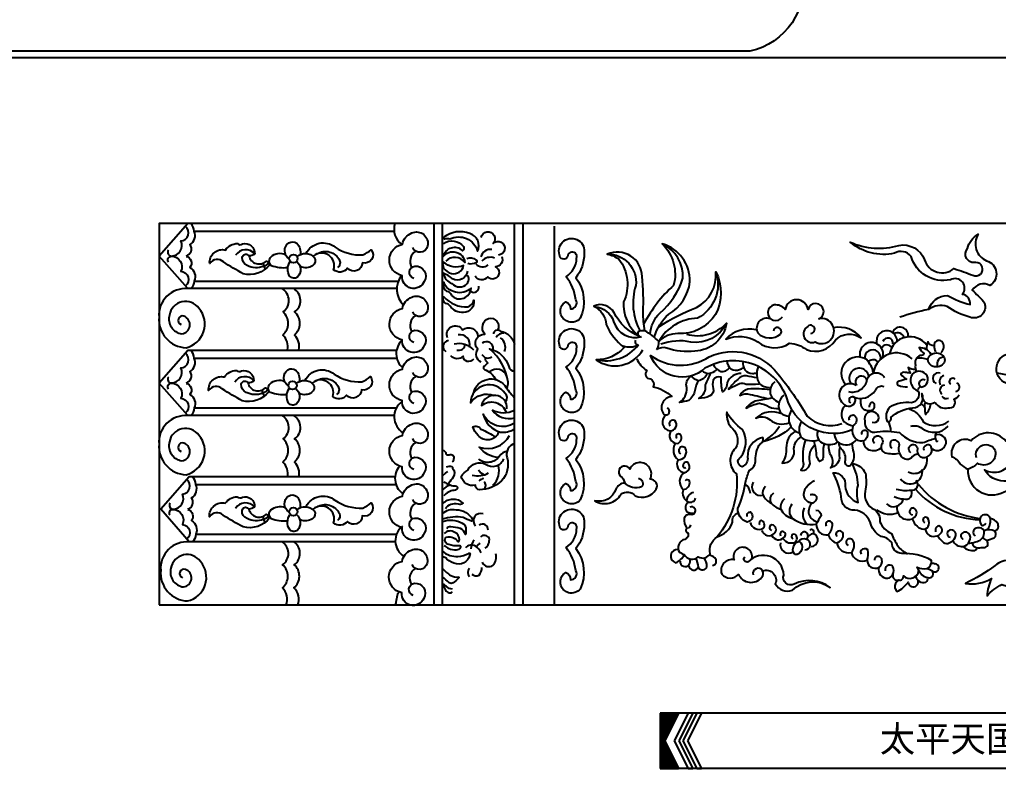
# Model space of a CAD drawing. Extents: x -66030 to 95157, y -13132 to 45879.
# Drawn here: x -45264 to -44110, y 5096 to 5979 of the extents above; entities that cross this region are included whole.
import ezdxf

# ---------------------------------------------------------------- set-up
doc = ezdxf.new("R2010")
doc.units = 0
doc.header["$LTSCALE"] = 100
doc.header["$MEASUREMENT"] = 0
for name, color, linetype in [('3', 11, 'CONTINUOUS'), ('4', 121, 'CONTINUOUS'), ('BH', 21, 'CONTINUOUS'), ('TEXT', 105, 'CONTINUOUS')]:
    doc.layers.add(name, color=color, linetype=linetype)
doc.styles.add('HZ', font='simhei.ttf')

# ---------------------------------------------------------------- blocks, each defined once
blk = doc.blocks.new('A$C10B656CB')
at = {"layer": '3'}
for p, q in [((324.3, 0.2), (324.3, 450.2)), ((334.3, 0.2), (334.3, 450.2)), ((419.3, 0.2), (419.3, 450.2)), ((429.3, 0.2), (429.3, 450.2)), ((33.8, 450.1), (0.3, 411.7)), ((41.3, 441), (277.1, 441)), ((466.4, 0.2), (466.4, 446.9)), ((41.3, 382.3), (282.2, 382.3)), ((41.3, 291.3), (280.3, 291.3)), ((41.3, 232.6), (279.9, 232.6)), ((43.2, 142.4), (279.4, 142.4)), ((43.2, 83.7), (280, 83.7))]:
    blk.add_line(p, q, dxfattribs=at)
for points in [[(11.1, 418.7, 0.630878), (14.6, 411.8, 0.548443), (25.7, 429.6, 0.683713), (31, 446.8)], [(31.9, 412, 0.553129), (36.4, 425, 0.388661), (41.3, 441, 0.230262), (37.3, 450.1)], [(300.3, 385.4, -0.808958), (301.8, 399.9, -0.603493), (312.8, 381.9, -0.861172), (286.7, 388.6, -0.822703), (287, 425.7, -0.255626), (298, 439, -0.633393), (316.5, 423.4, -0.746337), (299.1, 421.9)], [(379.8, 433.8, -1.312295), (394, 426.6, -1.44644), (400.2, 412.9)], [(153.3, 408.6, -0.526649), (152.9, 427.3, -0.302511), (162.6, 426.9, -0.220034), (166.5, 413.5, -0.220034)], [(173.5, 415, -0.473842), (207.6, 422.4, 0.166062), (240.4, 413.1, 0.064162), (250.3, 419.2, -0.719324), (239.8, 403.8, -0.679737), (222.3, 397.3, -0.429172), (205.9, 395.6, 0.760131), (181.9, 411.7, 0.760131)], [(335.4, 426.5, -0.396777), (359, 423, -0.455194), (357.9, 418, 0.584628), (335, 411.1, -0.684361), (360.6, 404.2, 0.459755), (338, 405.8)], [(907.5, 348.6, -0.327159), (929.6, 365.4, 0.074217), (956.5, 354.6, 0.396576), (947.6, 366.6, 0.801877), (933.2, 383.9, -0.39437), (886.8, 411.3, 0.384817), (867.4, 415.1, -0.23124), (814.9, 428.2, 0.176019), (872.4, 424.4, -0.361218), (902.8, 407.2, 0.533287), (937.4, 397, -0.010644), (959.8, 389.1, 1.233459), (963.3, 404.3, -0.728875), (953.3, 420.8, -0.206901), (965.9, 437.4, 0.462951), (975.8, 406.3, -0.649122), (979.7, 376.9, 0.410971), (959, 371.5, -0.004159), (972.4, 358.3, -0.718822), (956, 339.7, -0.089636), (929.3, 352.3, 0.253851), (907.5, 348.6, 0.039763), (873.6, 339.5, 0.039763)], [(186.1, 414.3, -0.452585), (212.9, 406.6, -0.376377), (210.5, 398.4)], [(572.9, 323.5, -0.03128), (570.7, 345.5, 0.041218), (569.7, 387.6, 0.53189), (528.6, 414.1, -0.117173), (542.2, 408, -0.283902), (547.8, 357.9, 0.24763), (565.9, 317.5)], [(584, 316, -0.140047), (601, 343.1, 0.23203), (626, 381.5, 0.340929), (593.4, 426.2, -0.270835), (606.8, 377.2, 0.086788), (571.7, 331.9, 0.086788)], [(579.3, 319.6, -0.196597), (590.6, 344.5, 0.139718), (617.8, 385.5, 0.306912), (593.4, 426.2)], [(11.1, 404.7, -0.630878), (14.6, 411.5, -0.548443), (25.7, 393.8, -0.683713), (31, 376.6)], [(31.9, 411.4, -0.553129), (36.4, 398.4, -0.388661), (41.3, 382.3, -0.230262), (37.3, 373.3)], [(129.4, 404, -0.201089), (123.5, 399.8, -0.230015), (103.9, 400.7, -0.34407), (98.2, 410.2, -0.64331), (105.2, 412.7, -0.64331)], [(151.7, 397.9, -0.117805), (132.4, 400.4, -0.42628), (132.1, 411, -0.272313), (149, 413.9)], [(162.4, 405.3, -0.428602), (163.3, 387, -0.414585), (153.9, 388.1, -0.297126), (154.6, 405.2)], [(162.9, 411.1, -0.412723), (183.1, 410.1, -0.411883), (181.1, 400.4, -0.262802), (166.7, 399.3)], [(335.4, 405, 0.187791), (335.6, 397.6, 0.155767), (345, 391, 0.393455), (359.2, 400.5, -0.299853), (335.4, 404.9, -0.299853)], [(362.8, 409, -0.228242), (373.6, 407.5, -0.360129), (374.3, 404.1, -0.194283), (364.1, 402.8, -0.194283)], [(404.1, 411.1, -0.540089), (396.6, 399.2, -1.201642), (387.6, 387.1, -0.514847), (372.6, 388.1)], [(528.6, 414.1, -0.456163), (562.2, 377, 0.205269), (567.4, 323.2, 0.197493)], [(363.8, 394.1, -0.512333), (346.1, 384.8, 0.105813), (335.1, 391.4, 0.260479), (345.3, 379.5, 0.445218), (363.4, 379.2, 0.15954), (365.2, 385.9, 0.314116), (361.9, 388.8)], [(656.6, 393.2, -0.36971), (635, 338.5, 0.259857), (589.3, 311.1, 0.294704)], [(589.5, 328.4, -0.051414), (633.8, 351.1, 0.301765), (656.6, 393.2, -0.244504), (656, 342.9, -0.277177), (611.7, 320.3, 0.203284), (589.3, 311.1, 0.203284)], [(33.8, 373.3, 0.463187), (0, 339.6, 0.428367), (31.8, 303.6, 0.563151), (47.1, 350.1, 0.667192), (12.2, 342.2, 0.456308), (26.9, 320.1, 0.785669), (29.4, 340.8, 0.989057), (25.9, 331)], [(151.3, 301.2, 0.264664), (145.9, 318.6, 0.46064), (146.2, 345.9, 0.53326), (145.3, 373.3)], [(165, 301.2, 0.264664), (159.6, 318.6, 0.46064), (159.9, 345.9, 0.53326), (159, 373.3)], [(300.3, 309.7, -0.808958), (301.8, 324.2, -0.603493), (312.8, 306.2, -0.861172), (286.7, 312.9, -0.822703), (287, 349.9, -0.255626), (298, 363.3, -0.633393), (316.5, 347.6, -0.746337), (299.1, 346.1)], [(768.6, 320.4, 1.427268), (764.9, 328.8, 0.923707), (773.8, 310.5, 1.467772), (778, 337.7, 1.628456), (765.3, 348.6, 0.85223), (738.3, 348.8, 0.253475), (725.5, 354.1, 1.514722), (735, 340)], [(566.5, 316.9, -0.175216), (536.5, 344.9, 0.402265), (512.8, 352.8, -0.250456), (527.4, 331.1, 0.130573), (548.4, 303.9, -0.224277), (515.3, 289.5, 0.445217), (570.6, 301.2, 0.445217)], [(514.2, 352, -0.29436), (536, 334.5, 0.405788), (569, 316.7, 0.405788)], [(379.9, 286.4, -0.446922), (375.9, 302.1, -0.682987), (384.1, 319.5, -0.267579), (381.8, 330.3, -1.201913), (399.3, 324.5)], [(720.7, 337.8, 0.677913), (706, 321, 0.387692), (733, 319.8)], [(340.3, 315.2, -0.966672), (357.9, 324.6, -0.63071), (376, 316.5, -0.63071)], [(394.7, 320.1, -0.655369), (402.8, 323.3, -0.300227), (419.2, 307.4, -0.300227)], [(586.5, 301.4, 0.245274), (589.3, 311.1, 0.076275), (572.9, 323.5, 0.151044), (564.8, 322.2, 0.618182), (569, 316.7)], [(621.9, 319.8, 0.284035), (669.2, 332.5, -0.358199), (631.8, 299.7, -0.125658), (598.8, 303.3, 0.21163), (586.5, 301.4)], [(669.2, 332.5, -0.320647), (627.1, 310.3, 0.145286), (591.9, 307.7, 0.145286)], [(703.9, 324.7, 0.269722), (668.5, 313.7, -0.257864), (706.1, 310.5, 0.328831), (743.6, 308.9, -0.152784), (763.4, 301.5, 0.366571), (797.7, 312.7, -0.368203), (827.8, 315.3, 0.283956), (795.5, 327.1, 0.283956)], [(922.2, 298.1, 0.420067), (923.2, 310.8, 0.702826), (914.1, 305.9, 0.095299), (915.6, 298.9, 0.095299)], [(31.9, 262.3, 0.553129), (36.4, 275.3, 0.388661), (41.3, 291.3, 0.230262), (37.3, 300.3)], [(410.4, 256.1, 0.136025), (411.6, 262.9, 0.182618), (389.8, 302.4, -0.275204), (412.4, 281.4, 0.327588), (419, 275.8)], [(910.6, 295.8, 0.267079), (896.2, 303.8, 0.089651), (902.2, 296.9, -0.342288), (897.5, 294.3, 0.411207), (891.9, 283.1, 0.114443), (892.9, 275.3, 0.114443)], [(914.1, 305.9, -0.295893), (906.4, 310.6, 0.063251), (904.9, 301.5, 0.063251)], [(11.1, 269, 0.630878), (14.6, 262.1, 0.548443), (25.7, 279.8, 0.683713), (31, 297.1)], [(300.3, 238, -0.808958), (301.8, 252.5, -0.603493), (312.8, 234.5, -0.861172), (286.7, 241.2, -0.822703), (287, 278.3, -0.255626), (298, 291.6, -0.633393), (316.5, 275.9, -0.746337), (299.1, 274.4)], [(370.8, 290.1, -0.721266), (358.6, 293.8, -0.448952), (344.1, 294)], [(384.7, 291.8, 0.350187), (387.3, 286.2, -0.179119), (384.6, 282.7, 0.689503), (383.6, 278.1, -0.18612), (397.3, 265.8, -0.18612)], [(563.3, 290.6, 0.144595), (575.3, 276.7, 0.690052), (579.4, 267, -0.400016), (582.8, 257.4, -0.153843), (604.6, 245.9, 0.615389), (595.5, 225, 1.086697), (599.2, 232.4)], [(817.4, 206.7, -0.426334), (742, 239.6, 0.484721), (643.7, 279.4, -0.530832), (579.6, 294.6, 0.314205), (648.8, 293, -0.352303), (729.5, 272.9, -0.043828), (764.4, 222.8, 0.285938), (805.3, 214.2)], [(842.4, 274.4, 0.132362), (834.4, 289.6, 0.862193), (809, 260.9)], [(1044.9, 238.2, 0.441102), (1005.4, 260.4, -0.83818), (999.9, 296.1, -0.379154), (1037.9, 285.2, -0.068035), (1051.9, 261.3, -0.068035)], [(152.2, 258.9, -0.526649), (151.8, 277.6, -0.302511), (161.4, 277.2, -0.220034), (165.3, 263.7, -0.220034)], [(172.3, 265.3, -0.473842), (206.5, 272.6, 0.166062), (239.3, 263.4, 0.064162), (249.2, 269.5, -0.719324), (238.7, 254.1, -0.679737), (221.2, 247.6, -0.429172), (204.8, 245.9, 0.760131), (180.7, 262, 0.760131)], [(640.5, 276.8, 0.197128), (648.3, 273.4, 0.153307), (657.6, 277.6, 0.153307)], [(653.5, 283.7, 0.165913), (662.3, 275.5, 0.297839), (672.9, 280.2, 0.297839)], [(669.9, 287.9, 0.559173), (684.6, 277.9, 0.041504), (689.3, 280, 0.041504)], [(688.7, 287.3, 0.489871), (699.8, 273.3, 0.058487), (704.8, 274.1)], [(706.5, 281.2, 0.249705), (708.1, 261.1, 0.172611), (719.9, 256.6, 0.172611)], [(892.2, 277.8, -0.172974), (883.3, 280.3, -0.00612), (885.7, 273.8, -0.001303), (879.8, 274.5, 0.408745), (874.8, 272.3, 0.106032), (881.5, 266.7, -0.017543), (872.7, 264, 0.795289), (871.6, 259.3, 0.095755), (882.7, 257.6, 0.095755)], [(184.9, 264.5, -0.452585), (211.7, 256.8, -0.376377), (209.4, 248.6)], [(371.2, 250.9, -0.620195), (407.6, 259.2, 0.041733), (419, 244.7)], [(635.7, 265.1, 0.050169), (631.9, 253.3, -0.192593), (624.6, 241.5, -0.020547), (613.6, 238.9, 0.276483), (622.2, 256.2, -0.307416), (626.9, 270)], [(626.9, 270, 0.102656), (635.7, 265.1, 0.253631), (646.9, 273.5, 0.364916)], [(686.6, 273.2, 0.298415), (669.8, 262.6, -0.26642), (664.5, 251.6, -0.073864), (662.9, 268.9, 0.350153), (653.4, 265.5, 0.13771), (653.6, 255.4, -0.337488), (649.3, 246.7, -0.127938), (636.4, 243.9, 0.329681), (644.3, 259.7, 0.000564), (650.5, 273.7)], [(705.1, 268.1, -0.010966), (692.9, 270.4, 0.266943), (682.4, 266.2, 0.06591), (671.7, 254.7, -0.026116), (684.5, 261.5, -0.13979), (692.4, 260.8, 0.049997), (707.2, 260.9, 0.049997)], [(812.9, 251.8, 0.434397), (835.1, 266.3, -0.667108), (855.4, 268.4)], [(903.3, 265.3, 1.036968), (898.6, 257.2, 0.621545), (904.2, 272.6, 0.412946), (888.1, 272.4, 0.470336), (895.3, 252.5, -0.487945), (887.4, 238.7, 0.150961), (861.6, 233.5, 0.309457), (858.8, 216.6, 0.682071), (862.8, 221.5, -0.151626), (888.9, 232.7, 0.561511), (899.5, 249.6, 0.675755), (915.3, 239.4)], [(987.8, 274, 0.070072), (1022.5, 270.8, -0.297613), (1045.8, 249.9)], [(11.1, 254.9, -0.630878), (14.6, 261.8, -0.548443), (25.7, 244, -0.683713), (31, 226.8)], [(31.9, 261.6, -0.553129), (36.4, 248.6, -0.388661), (41.3, 232.6, -0.230262), (37.3, 223.5)], [(128.3, 254.3, -0.201089), (122.3, 250.1, -0.230015), (102.8, 251, -0.34407), (97, 260.5, -0.64331), (104.1, 263, -0.64331)], [(150.5, 248.1, -0.117805), (131.3, 250.7, -0.42628), (130.9, 261.2, -0.272313), (147.9, 264.2)], [(161.2, 255.6, -0.428602), (162.1, 237.3, -0.414585), (152.7, 238.3, -0.297126), (153.4, 255.4)], [(161.8, 261.4, -0.412723), (181.9, 260.3, -0.411883), (179.9, 250.7, -0.262802), (165.6, 249.6)], [(409.1, 240.4, 0.393091), (408, 249.5, 0.74747), (367.3, 238.5, -0.358217), (395.2, 247.2, -0.358217)], [(720.4, 253.8, 0.063189), (694.5, 254.7, 0.243539), (684.7, 247.1, -0.206722), (697.2, 248.6, -0.018285), (718.4, 243.3)], [(726.1, 263.3, 0.41346), (723, 244.5, 0.104227), (731.2, 239.2, 0.104227)], [(822.1, 259.1, 0.93041), (806.6, 237.8, 0.632928), (821.4, 241.2, 1.887019), (815.5, 238.5)], [(926.4, 259.4, 0.702768), (923.2, 249, 0.702768)], [(410.3, 231.5, 0.92671), (380.3, 235.4, -0.524741), (409.4, 227.2, -0.513212)], [(723, 244.5, -0.045758), (704.9, 241.1, 0.162883), (692.3, 232.2, -0.093827), (708, 238.1, -0.123439), (719.3, 233.8, 0.095168), (730.9, 231.8, 0.095168)], [(736.8, 247.6, 0.400225), (733.4, 226.3, 0.119949), (742.8, 222.7)], [(915.4, 239.1, 0.363211), (930.7, 232.9, 0.735638), (937.4, 242.7, 0.181339), (943.7, 248.1, 0.181339)], [(809.3, 235.5, 0.400604), (807.8, 216.3, 0.107838), (818.3, 211.6, 0.107838)], [(884.6, 231.7, -0.201158), (901.1, 216.3, 0.313894), (931.4, 216.8, 0.313894)], [(898.1, 236.9, -0.291144), (903, 233, 0.074119), (904, 224.9, 0.138184), (910.3, 237.5)], [(33.8, 223.5, 0.463187), (0, 189.8, 0.428367), (31.8, 153.8, 0.563151), (47.1, 200.4, 0.667192), (12.2, 192.5, 0.456308), (26.9, 170.3, 0.785669), (29.4, 191.1, 0.989057), (25.9, 181.2)], [(151.3, 151.4, 0.264664), (145.9, 168.8, 0.46064), (146.2, 196.2, 0.53326), (145.3, 223.5)], [(165, 151.4, 0.264664), (159.6, 168.8, 0.46064), (159.9, 196.2, 0.53326), (159, 223.5)], [(419.3, 214.6, -0.448533), (382.2, 225.4, 0.280498), (402.7, 204, 0.144888), (418.8, 207.4)], [(597.9, 224.4, 0.698334), (602.8, 205.7, 0.666673), (608.2, 217.7, 0.888231), (602.8, 211.3)], [(693.7, 104.5, -0.569358), (697.4, 109.9, -0.638272), (693.6, 98, -0.339008), (682.6, 113.9, 0.069766), (691.5, 144.6, -0.041292), (696.2, 159.1, 0.284228), (703.5, 171.1, -0.145661), (708.7, 190.3, 0.448601), (711.9, 197.6, 0.391679), (694.1, 174.4, -0.339595), (687.6, 163.3, -0.712139), (685.8, 174.5, 0.310638), (687.9, 207, -0.100214), (669.4, 227.6, 0.234388), (676.5, 207.8, -0.346206), (679.8, 185.1, 0.449774), (681, 154.7, -0.202455), (658, 80.4)], [(734.5, 225.5, 0.304236), (703.6, 220.4, -0.317144), (720.5, 218.4, 0.264689), (743.1, 215.2, 0.262487)], [(814.1, 218.1, -0.622871), (819.7, 224.2, -0.579707), (818.4, 211.9, 0.217239), (819.1, 199.6, 0.367068), (830.3, 194, 0.367068)], [(841.1, 215.7, 0.923532), (845.8, 226.3, 0.779839), (832.3, 217.1, 0.559137), (847, 204.5, -0.079791), (873.3, 203.5, 0.212789), (900.8, 191.7, -0.013444), (915.5, 196.9)], [(300.3, 159.9, -0.808958), (301.8, 174.4, -0.603493), (312.8, 156.4, -0.861172), (286.7, 163.1, -0.822703), (287, 200.2, -0.255626), (298, 213.5, -0.633393), (316.5, 197.9, -0.746337), (299.1, 196.4)], [(400.4, 203.9, -0.582065), (376.4, 200.2, -0.152345), (370.1, 210.3, -0.426575), (379.4, 207.5, -0.073835), (396.9, 198)], [(745.6, 210.2, -0.143099), (713, 193.1, 0.114687), (731.7, 211, 0.114687)], [(757.5, 216.9, 0.262458), (756.9, 198.1, 0.231889), (777.7, 194.8, 0.231889)], [(886.4, 211.1, -0.231654), (899.8, 208.5, 0.386686), (930.6, 211.1, 0.386686)], [(1135.4, 214.6, -0.350165), (1060.6, 113.8, 0.447339), (1050.8, 70.3, -0.561208), (1020.4, 43.6, 0.429561), (986, 46.8, -0.049384), (950.8, 25.5, 0.173784), (981.5, 31.3, 0.086139), (976.4, 11, -0.107254), (994, 24.2, 0.181002), (1042.8, 24.1, 0.476889), (1057.2, 56.7, -0.351933), (1058.2, 82.9, -0.069056), (1100.4, 120, 0.252139), (1139.3, 170.6, -0.023443), (1138.8, 212.2)], [(400.1, 174.1, -0.213963), (377.6, 186.4, 0.370915), (413.3, 200.1)], [(603.7, 205.8, 0.579513), (610.9, 190.6, 0.513217), (614.8, 201.1, 0.996194), (610.5, 197)], [(750.6, 205.3, 0.281535), (739.7, 185.4, -0.147907), (734.8, 167.5, 0.518047), (748.5, 184.7, -0.250757), (756.9, 198.1)], [(776.8, 205.1, 0.454638), (784.2, 190.8, 0.26379), (800.1, 192.2, 0.26379)], [(796.2, 202.3, 0.28356), (804.2, 190.1, 0.346108), (822.7, 195.5, 0.346108)], [(829.3, 201.4, -1.336199), (835.6, 202.9, -0.309363), (830.8, 193.9, 0.293499), (834.9, 184.3, 0.304762), (851.1, 185.2, 0.304762)], [(843.7, 190.6, -0.896116), (850.2, 199, -0.447582), (851.9, 189, 0.424234), (856, 179.6, 0.094155), (872.5, 179.1, 0.094155)], [(911.5, 184.3, 0.545658), (928, 190.8, 0.600146), (915, 200.3, 0.600146)], [(964, 173.6, -0.969644), (986.1, 182.1, -0.682237), (965, 167.5, -0.139563), (953.9, 160.2, 0.59797), (996.4, 133.7, 0.078989), (1026.1, 149.3, 0.510176), (1059.9, 163.1, -0.165192), (1019.6, 158.8, -0.560874), (973.4, 159.6, 0.438923), (1006.6, 171.2, -0.353536), (1008, 179.2, 0.392744), (1030.1, 188.5, 0.593769), (998.5, 193.4, 0.465556), (957.6, 193.9, 0.639912), (935, 175, -0.18148), (944.8, 166.4, 0.06001), (953.9, 160.2)], [(419.3, 190.7, 0.41445), (410.4, 173.8, -0.262458), (403.7, 146.5, -0.189411), (377.7, 136, -0.395678), (373, 141.4, -0.411534), (356.1, 151.9, -0.139224), (364.3, 159.2, -0.429614), (385.1, 166.2, 0.486096), (406.5, 172.6)], [(608.2, 189.8, 0.370657), (612.3, 171.4, 0.565185), (620.8, 184.9, 1.234318), (615, 178.6, 1.234318)], [(762.2, 195.1, 0.120468), (759.8, 166.4, -0.20852), (756.7, 159.1, 0.513302), (767.6, 169.3, -0.268712), (773.8, 189.6)], [(784.2, 190.8, 0.075749), (783.2, 174.5, -0.380723), (778.8, 169.5, -0.07299), (775.7, 175, 0.036024), (772.4, 194)], [(802.7, 186.1, 0.102357), (802.3, 173.4, -0.332396), (791.7, 162, 0.302987), (793.9, 173.8, -0.163393), (789.8, 189.4)], [(816.8, 190.5, 0.042145), (818.9, 180.4, -0.22614), (815, 164.2, -0.558779), (809.1, 169.4, 0.279948), (804.5, 184.3, -0.22291), (802, 191.3)], [(895, 178.6, 0.186549), (887, 173.3, -0.470523), (874.6, 176.7, -0.237384), (873.1, 188.9, 0.540264), (864.3, 194.1, 0.495617), (864.1, 185.2)], [(886.6, 179.8, -1.620751), (894.4, 184.8, 0.29656), (897.5, 175.4, 0.728609), (910.6, 186.9, 0.868325), (901.8, 182.8, 0.868325)], [(334.3, 182.6, -0.404335), (338.3, 178.4, 0.312234), (342.2, 177.4, -0.71209), (347.4, 172.4, -0.093773), (345.7, 168.5)], [(411, 181.6, 0.19391), (401.2, 175.4, -0.441611), (377, 172.2, -0.441611)], [(339, 163.1, -0.188951), (345.4, 163.7, -0.276156), (345.9, 161.6, -0.356163), (346.9, 151, -0.003436), (341.5, 143.5, -0.003436)], [(565.5, 149.6, -0.57438), (569.1, 139.4, -0.284201), (549.2, 144, 0.297135), (538.7, 136.7, -0.392899), (514, 123.1, 0.425372), (544.7, 130.6, -0.414828), (561.5, 129, 0.376729), (586.2, 136.6, 0.591687), (579, 148.5, 1.025332), (555.1, 160.4, 1.419525), (546.3, 150.7, -0.088399), (549.5, 143.2)], [(612.3, 171.4, 0.593206), (619.9, 156.6, 0.667467), (623, 168.6, 0.50081), (617.8, 164.3, 0.665303), (621.2, 162.5)], [(865.4, 36.5, 0.632029), (872.3, 29.7, 0.548736), (877.9, 34.4, 0.582829), (896, 40.4, 0.074413), (893.8, 44.7, 0.139959), (905.5, 43, 0.31864), (910.9, 52.8, 0.13666), (875.8, 60.7, -0.390209), (864.2, 73.8, 0.162687), (851.6, 81, -0.223168), (838.5, 98.3, 0.269778), (820.5, 112.1, -0.465919), (804.5, 127.8, 0.077094), (794.9, 156.2, -0.458326), (809.2, 140.5, 0.316048), (824.5, 121.1, -0.128108), (824.3, 141.2, 0.13258), (817.2, 167, -0.255944), (832.9, 155.8, -0.093782), (832.6, 134.3, 0.348838), (843.5, 112.8, -0.277779), (849.9, 98.4, 0.185016), (863.6, 84.4, 0.045742), (871.3, 69.8, 0.130215), (882.7, 60.6)], [(33.8, 113.4, 0.553129), (38.2, 126.4, 0.388661), (43.2, 142.4, 0.230262), (39.2, 151.4)], [(619.9, 156.6, 0.50537), (618.1, 136.4, 0.456071), (625.7, 146.1, 0.549413), (620.3, 146.8)], [(13, 120.1, 0.630878), (16.5, 113.2, 0.548443), (27.5, 130.9, 0.683713), (32.8, 148.2)], [(300.3, 88.2, -0.808958), (301.8, 102.7, -0.603493), (312.8, 84.8, -0.861172), (286.7, 91.4, -0.822703), (287, 128.5, -0.255626), (298, 141.8, -0.633393), (316.5, 126.2, -0.746337), (299.1, 124.7)], [(336, 145.6, 0.136466), (341.8, 142.8, 0.174823), (348, 140.8, -0.281721), (352.5, 138.3, -0.279219), (347.8, 135.4, 0.200941), (335.8, 128.9)], [(700.6, 144.9, 0.697412), (712.2, 129.8, 0.192306), (722, 120.4, 0.169337), (733.3, 113.1, 0.237926), (746.8, 102.2, 0.196382), (775, 95.5, 0.196382)], [(153.2, 110, -0.526649), (152.8, 128.7, -0.302511), (162.4, 128.3, -0.220034), (166.3, 114.8, -0.220034)], [(173.3, 116.4, -0.473842), (207.4, 123.7, 0.166062), (240.3, 114.5, 0.064162), (250.2, 120.6, -0.719324), (239.7, 105.2, -0.679737), (222.2, 98.7, -0.429172), (205.8, 97, 0.760131), (181.7, 113.1, 0.760131)], [(618.1, 136.4, 0.395331), (624.3, 121.6, 0.441479), (632.5, 126.1, 0.441479)], [(151.5, 99.2, -0.117805), (132.3, 101.8, -0.42628), (131.9, 112.3, -0.272313), (148.8, 115.3)], [(162.8, 112.5, -0.412723), (182.9, 111.4, -0.411883), (180.9, 101.8, -0.262802), (166.6, 100.7)], [(185.9, 115.6, -0.452585), (212.7, 107.9, -0.376377), (210.4, 99.7)], [(337.7, 113.8, -0.317408), (352.6, 119.5, 0.217054), (358.7, 120.1, 0.414229), (334.3, 119.3)], [(622.7, 90.6, -0.179329), (619.7, 102.5, -0.418038), (626.8, 107.2, 0.670124), (632, 113.7, 0.401779), (625.9, 115.4, 0.401779)], [(624.5, 121.5, 0.495775), (622.6, 110.2, 0.222263), (631.6, 108.8, 0.222263)], [(870.1, 116.7, 0.177728), (872.9, 106, 0.281741), (885.4, 101, 0.336435), (893.7, 109.1, 0.314885), (889.5, 114.6, 0.475696), (885, 109.8, 0.336774), (888.3, 106.6)], [(13, 106, -0.630878), (16.5, 112.9, -0.548443), (27.5, 95.1, -0.683713), (32.8, 77.9)], [(33.8, 112.7, -0.553129), (38.2, 99.7, -0.388661), (43.2, 83.7, -0.230262), (39.2, 74.6)], [(129.2, 105.4, -0.201089), (123.3, 101.2, -0.230015), (103.8, 102.1, -0.34407), (98, 111.6, -0.64331), (105.1, 114.1, -0.64331)], [(162.2, 106.7, -0.428602), (163.1, 88.4, -0.414585), (153.7, 89.4, -0.297126), (154.4, 106.5)], [(334.3, 107.6, -0.278512), (350.4, 112.4, -0.272557), (369.7, 101.1, -0.668029), (368.3, 99.2, -0.024015), (358.7, 103.4, 0.128903), (334.3, 101.2)], [(623.1, 90.7, 0.760543), (623.5, 85.1, -0.446016), (620.1, 77.6, 0.548544), (613.9, 62.3, 0.015008), (619.3, 59.6, 0.484493), (635.8, 57, 0.430208), (649.7, 60.6, -0.309087), (658, 80.4, 0.221441), (676.4, 97.7, -0.389533), (683, 108.7)], [(774.6, 112.2, -0.411112), (780.6, 105.4, 0.023251), (775, 95.5, 0.481258), (789.2, 83, 0.21534), (794, 95.9, 0.632458), (786.7, 97.6, 0.258288), (786.6, 93.3)], [(976.4, 88.6, 0.207778), (980.3, 101.6, 0.568046), (969.8, 105.1, 0.368581), (969.7, 94.3, 0.37594), (974.8, 96.5)], [(339.2, 90.5, -0.33203), (344, 92.7, -0.049809), (355.2, 90.7, -0.188698), (360.9, 83.9, 1.008989), (361.7, 83.8, 0.104398), (362.2, 88.8, 0.343769), (357.8, 96.3, 0.209397), (334.3, 98.4, 0.209397)], [(697.1, 97.6, 0.490237), (712.5, 90.6, 0.525069), (709.9, 100.1, 0.443312), (708.3, 95)], [(710.9, 88.2, 0.589963), (725.5, 84.6, 0.647765), (722.8, 94.7, 0.817823), (722.1, 88.2)], [(888.1, 101.7, 0.13855), (894, 93, 0.169267), (901.5, 89.7, 0.355922), (907.9, 94.8, 0.240288), (906, 102.9, 0.380112), (901.7, 102.7, 0.574884), (903.1, 97.5)], [(903.8, 90.1, 0.209704), (906.7, 83.5, 0.236643), (915.4, 81.3, 0.226368), (922.6, 85.7, 0.335912), (922.2, 92, 0.425528), (917, 92.5, 0.210105), (915.6, 86.5)], [(985.6, 87.3, 0.493317), (988.7, 96.6, 0.193242), (980.5, 102.2)], [(336.3, 70.2, -0.027778), (341.6, 66.6, 0.12914), (350.7, 65.4, 0.292426), (356, 68.2, 0.465574), (353.7, 70.1, -0.122956), (341.7, 71.5, -0.289535), (337.5, 75.4, -0.362099), (338.7, 80.2, -0.172044), (347.4, 79.3, -0.129358), (352.5, 75.1, 0.452641), (353.7, 75.1, 0.040094), (354.3, 77, 0.298386), (348.6, 85.8, 0.369252), (336.4, 84.5, 0.369252)], [(384.7, 67.2, 0.273141), (389.4, 79, 0.459137), (379, 80.6)], [(722.8, 82.1, 0.547995), (736.8, 79.8, 0.833195), (734.6, 86.8, 0.489829), (732.9, 81.7)], [(736.1, 78.3, 0.384608), (750.1, 74.4, 0.520546), (750, 83.4, 1.070074), (747.5, 78.3)], [(789.2, 83, 0.266937), (799.1, 73.5, 0.365853), (806.9, 84.3, 0.696821), (798.3, 84.7, 0.258265), (799.3, 80.9)], [(917.7, 81.8, 0.026329), (923.7, 75.1, 0.271085), (930.2, 72.8, 0.113668), (936.1, 76.3, 0.264962), (939.6, 84.5, 0.32341), (933.6, 88.7, 0.418916), (929.5, 84.3, 0.398394), (932.9, 80.2)], [(936.1, 76.3, 0.318614), (947.8, 69.1, 0.296875), (955.7, 75.7, 0.355346), (954.7, 84.6, 0.483367), (946, 83.6, 0.487039), (948.3, 78)], [(954.3, 73, 0.113083), (968.1, 76.7, 0.308563), (973, 87.7, 0.356952), (965.2, 91, 0.748502), (962.4, 81.8)], [(975.8, 76.5, 0.05879), (984.8, 79.4, 0.407456), (985.6, 87.3, 0.218391), (973, 87.7)], [(35.7, 74.6, 0.463187), (1.9, 40.9, 0.428367), (33.7, 4.9, 0.563151), (48.9, 51.4, 0.667192), (14, 43.6, 0.456308), (28.8, 21.4, 0.785669), (31.2, 42.2, 0.989057), (27.7, 32.3)], [(150, 0.2, 0.305769), (145.4, 20.3, 0.46064), (145.7, 47.6, 0.53326), (144.8, 75)], [(163.7, 0.2, 0.305769), (159.1, 20.3, 0.46064), (159.3, 47.6, 0.53326), (158.4, 75)], [(379.9, 61.5, 0.172093), (373.1, 69.5, 0.355145), (361.3, 67.7)], [(761.7, 65.4, 0.906621), (763.4, 77.4, 0.389183), (753.5, 74.7)], [(799.1, 73.5, 0.414128), (816.4, 61.9, 0.338027), (818.1, 76.8, 0.468528), (810.8, 76.3, 0.412238), (812.5, 70.5)], [(958.5, 73.4, 0.309945), (966.1, 67.5, -0.041375), (972.9, 67.8, 0.629578), (976.3, 75.9, 0.020237), (971.2, 79.5, 0.020237)], [(299.8, 11.4, -0.808958), (301.2, 25.9, -0.603493), (312.2, 7.9, -0.861172), (286.2, 14.6, -0.822703), (286.5, 51.6, -0.255626), (297.5, 65, -0.633393), (316, 49.3, -0.746337), (298.6, 47.8)], [(334.3, 63.5, 0.197697), (352.5, 57.4, 0.108501), (365, 60.9, -0.557112), (366.7, 60.9, -0.197202), (361.9, 51.6, -0.252897), (350.8, 48.7, -0.142506), (339.5, 54.3, 0.200863), (334.3, 56.7)], [(380.9, 50.5, 0.46683), (394, 47, 0.237919), (397.2, 60.5, 0.237919)], [(612.1, 65.5, 0.942254), (609.2, 50, 0.195377), (619.2, 59.2)], [(652.5, 46.9, 0.674881), (655.2, 55.8, 0.110344), (648.7, 59.1)], [(699, 54.7, 1.344691), (678, 53.4, 0.592121), (663.5, 36.7, 0.461718), (683.3, 36.3, 0.55515), (710.5, 32.7, 1.821756), (700.6, 35.7)], [(711.9, 40.4, -0.656972), (726.7, 25.1, 0.3747), (746.8, 17.5, -0.366069), (791.4, 20.9, 0.280958), (749.1, 24.9, -0.711087), (736.7, 35.5, 0.666744), (694.7, 51, -0.785773), (690.6, 57)], [(816.4, 61.9, 0.455046), (834.9, 52.9, 0.178705), (835.7, 65.1, 0.411804), (827.6, 64.5, 0.272475), (828.1, 60.2)], [(948.2, 69.2, 0.246044), (961.9, 64.5, 0.181037), (964.8, 67.6, 0.181037)], [(624.6, 46.9, 0.784561), (636.2, 45, 0.0347), (633.5, 55.4)], [(636.4, 44, 0.673883), (646, 45.6, 0.185928), (642.4, 55.5, 0.185928)], [(834.9, 52.9, 0.545097), (848.6, 44.3, 0.306345), (852.5, 53.7, 0.44662), (846.1, 57.2, 0.269829), (843.6, 53)], [(848.6, 44.3, 0.499498), (859.4, 31.8, 0.299256), (865.4, 36.5, 0.202884), (865.4, 45.3, 0.397449), (858.5, 46.4, 0.276805), (856.3, 40.6)], [(334.3, 43, 0.068981), (343.9, 35, 0.155548), (353.1, 33.2, -0.731612), (353.4, 32, -0.071619), (346.7, 26.4, -0.379559), (342.2, 26.4, 0.004445), (334.3, 33.4)], [(368.9, 36.6, 0.358643), (377.3, 35.4, 0.148231), (380.8, 44.5, 0.148231)], [(345.9, 18.9, -0.179945), (338.8, 21.8, 0.062325), (336.2, 24.2, 0.735573), (335.4, 23.9, 0.134879), (337.8, 17.6, 0.19841), (342, 14.5, 0.197408), (345.9, 15.5, 0.197408)], [(872.3, 29.7, 0.307642), (867.8, 20.2, 0.020276), (870.2, 15.9, 0.113131), (883.5, 27.1, 1.119149), (895.1, 29)], [(892.2, 34.1, 0.427767), (904.2, 27.1, 0.331691), (906.3, 32.7)]]:
    blk.add_lwpolyline(points, format="xyb", dxfattribs=at)
for points in [[(335.7, 433.9, 0.684242), (337, 431.9, -0.220311), (342.9, 431.9, -0.467786), (375.7, 417.4, 0.456424), (366.4, 438.3, 0.26441)], [(496.6, 338.5, -1.181068), (479.5, 357.9, -0.34307), (485.1, 349.5, 0.633479), (491.3, 360.2, 0.147889), (479.9, 387.4, 0.24753), (492.4, 409.1, 1.21214), (481.7, 410.8, -0.794007), (472.2, 413.4, -1.284083), (501.2, 414.6, -0.180163), (491.3, 386.1, -0.283682)], [(112.8, 414.2, -0.15824), (106, 412, 0.584357), (126.6, 405.9, -0.264177), (130.5, 401.4, -0.2949), (99.3, 390.9, -0.01759), (75.8, 404.8, 0.470754), (59.7, 402.9, -0.515381), (78.3, 418.9, -0.236314), (92.5, 426.6, 0.383681), (98.5, 426.1, -0.512176)], [(344.9, 365.2, 0.654533), (367.9, 374, -0.277282), (349.6, 369.3, -0.259036), (335.7, 380.8, 0.38236), (338.8, 370.3, -0.321327)], [(338.1, 355.7, -0.399691), (335.9, 363.8, 0.23399), (364.2, 351.9, 0.23445), (371.3, 359.7, -0.445827), (359, 345.3, -0.272472), (343.2, 352.8, 0.272145)], [(496.6, 232, -1.181068), (479.5, 251.4, -0.34307), (485.1, 243, 0.633479), (491.3, 253.7, 0.147889), (479.9, 280.9, 0.24753), (492.4, 302.6, 1.21214), (481.7, 304.3, -0.794007), (472.2, 306.9, -1.284083), (501.2, 308.1, -0.180163), (491.3, 279.6, -0.283682)], [(111.7, 264.5, -0.15824), (104.8, 262.2, 0.584357), (125.4, 256.2, -0.264177), (129.4, 251.7, -0.2949), (98.1, 241.1, -0.01759), (74.6, 255, 0.470754), (58.5, 253.1, -0.515381), (77.1, 269.1, -0.236314), (91.3, 276.8, 0.383681), (97.3, 276.4, -0.512176)], [(496.6, 124.2, -1.181068), (479.5, 143.6, -0.34307), (485.1, 135.2, 0.633479), (491.3, 145.8, 0.147889), (479.9, 173.1, 0.24753), (492.4, 194.8, 1.21214), (481.7, 196.5, -0.794007), (472.2, 199.1, -1.284083), (501.2, 200.3, -0.180163), (491.3, 171.8, -0.283682)], [(112.7, 115.6, -0.15824), (105.8, 113.3, 0.584357), (126.4, 107.3, -0.264177), (130.4, 102.8, -0.2949), (99.1, 92.2, -0.01759), (75.6, 106.1, 0.470754), (59.5, 104.2, -0.515381), (78.1, 120.2, -0.236314), (92.3, 127.9, 0.383681), (98.3, 127.5, -0.512176)], [(496.6, 19, -1.181068), (479.5, 38.4, -0.34307), (485.1, 30, 0.633479), (491.3, 40.7, 0.147889), (479.9, 67.9, 0.24753), (492.4, 89.6, 1.21214), (481.7, 91.3, -0.794007), (472.2, 93.9, -1.284083), (501.2, 95.1, -0.180163), (491.3, 66.6, -0.283682)]]:
    blk.add_lwpolyline(points, format="xyb", close=True, dxfattribs=at)
for points in [[(280.5, 373.3), (33.8, 373.3), (0.3, 411.7)], [(279.9, 300.3), (33.8, 300.3), (0.3, 261.9)], [(277.3, 223.5), (33.8, 223.5), (0.3, 261.9)], [(826.8, 244.5), (827, 242.6), (827.1, 241.1), (827.2, 239.7), (827.2, 238.6), (827.3, 237.7), (827.4, 236.9), (827.5, 236.2), (827.7, 235.6), (827.9, 235), (828.1, 234.4), (828.4, 233.8), (828.8, 233.3), (829.1, 232.8), (829.5, 232.4), (829.9, 231.9), (830.3, 231.6), (830.8, 231.2), (831.2, 230.9), (831.6, 230.7), (832.1, 230.5), (832.5, 230.3), (832.9, 230.2), (833.4, 230), (833.9, 229.9), (834.4, 229.8), (834.8, 229.7), (835.3, 229.6), (835.8, 229.6), (836.3, 229.5), (836.9, 229.5), (837.4, 229.5), (837.9, 229.5), (838.4, 229.6), (838.9, 229.6), (839.4, 229.7), (839.9, 229.8), (840.4, 230), (840.8, 230.1), (841.2, 230.3), (841.6, 230.5), (841.9, 230.8), (842.3, 231), (842.5, 231.3), (842.8, 231.7), (843, 232), (843.2, 232.4), (843.3, 232.7), (843.5, 233.1), (843.6, 233.6), (843.7, 234), (843.7, 234.4), (843.8, 234.8), (843.8, 235.3), (843.7, 235.7), (843.7, 236.1), (843.6, 236.5), (843.5, 236.9), (843.3, 237.3), (843.1, 237.7), (842.9, 238), (842.7, 238.3), (842.4, 238.5), (842.1, 238.8), (841.8, 238.9), (841.4, 239), (841.1, 239.1), (840.7, 239.1), (840.4, 239), (840, 238.9), (839.6, 238.7), (839.3, 238.5), (839, 238.1), (838.7, 237.8), (838.4, 237.3), (838.1, 236.8), (837.9, 236.3), (837.6, 235.7), (837.5, 235), (837.3, 234.4), (837.2, 233.7)], [(862.9, 205.1), (862.8, 208.3), (861.9, 212.2), (860.5, 216.6)], [(916.3, 203.8), (915.9, 202.6), (915.6, 201.5), (915.3, 200.7), (915.2, 199.9), (915.2, 199.3), (915.2, 198.7), (915.2, 198.2), (915.3, 197.7), (915.4, 197.3), (915.5, 196.9), (915.5, 196.5), (915.6, 196.1), (915.8, 195.7), (915.9, 195.4), (916, 195), (916.1, 194.6), (916.2, 194.2), (916.3, 193.8), (916.5, 193.5), (916.7, 193.3), (917, 193.2), (917.4, 193.3), (917.9, 193.5), (918.4, 194)], [(278.3, 151.4), (35.7, 151.4), (2.2, 113)], [(334.3, 152.7), (337.7, 155.7), (340.6, 157.7)], [(767.7, 130.3), (768.9, 130.6), (770, 130.7), (771, 130.6), (771.8, 130.5), (772.6, 130.3), (773.2, 130), (773.8, 129.7), (774.2, 129.3), (774.6, 128.9), (774.9, 128.5), (775.1, 128.1), (775.3, 127.7), (775.4, 127.2), (775.4, 126.8), (775.4, 126.3), (775.3, 125.8), (775.2, 125.3), (775, 124.7), (774.8, 124.2), (774.5, 123.7), (774.2, 123.2), (773.9, 122.7), (773.5, 122.2), (773.1, 121.8), (772.7, 121.4), (772.2, 121.1), (771.8, 120.8), (771.3, 120.6), (770.8, 120.4), (770.3, 120.3), (769.7, 120.3), (769.1, 120.3), (768.4, 120.5), (767.8, 120.6), (767.1, 120.9), (766.4, 121.2), (765.8, 121.5), (765.1, 121.9), (764.5, 122.4), (763.9, 122.9), (763.4, 123.4), (762.9, 123.9), (762.4, 124.4), (762, 125), (761.7, 125.6), (761.4, 126.2), (761.1, 126.8), (760.9, 127.4), (760.7, 128), (760.6, 128.6), (760.5, 129.3), (760.5, 129.9), (760.5, 130.5), (760.5, 131.2), (760.6, 131.9), (760.7, 132.5), (760.8, 133.2), (761, 133.9), (761.2, 134.6), (761.4, 135.3), (761.7, 136), (762, 136.8), (762.4, 137.6), (762.9, 138.4), (763.5, 139.3), (764.1, 140.2), (765, 141.1), (766, 142.1), (767.3, 143.2), (768.8, 144.4), (770.7, 145.7), (772.9, 147.1)], [(278.6, 74.6), (35.7, 74.6), (2.2, 113)], [(282.9, 15.5), (282.6, 15.2), (282.3, 14.7), (282, 14.3), (281.7, 13.9), (281.5, 13.5), (281.3, 13.2), (281.2, 12.8), (281, 12.5), (280.9, 12.1), (280.8, 11.8), (280.7, 11.4), (280.6, 11.1), (280.6, 10.7), (280.5, 10.4), (280.4, 10), (280.4, 9.7), (280.3, 9.3), (280.2, 9), (280.2, 8.6), (280.1, 8.3), (280.1, 7.9), (280, 7.5), (279.9, 7.2), (279.9, 6.8), (279.8, 6.5), (279.8, 6.2), (279.7, 5.8), (279.6, 5.5), (279.6, 5.2), (279.5, 4.9), (279.5, 4.6), (279.4, 4.3), (279.4, 4), (279.3, 3.8), (279.3, 3.5), (279.2, 3.3), (279.2, 3.1), (279.1, 2.8), (279.1, 2.6), (279.1, 2.4), (279.1, 2.1), (279, 1.9), (279, 1.6), (279, 1.2), (279, 0.9), (279, 0.5), (279, 0.2)]]:
    blk.add_lwpolyline(points, dxfattribs=at)
for centre in [(158.5, 408.8), (157.4, 259.1), (158.4, 110.2)]:
    blk.add_circle(centre, 4.89, dxfattribs=at)
for centre, radius, start, end in [((299, 443.4), 21.9, 162.0327, 234.6669), ((102.1, 405.3), 14, 39.8781, 147.7027), ((309.1, 405.9), 13.1, 118.384, 215.0419), ((391, 407.7), 12, 82.9269, 164.5857), ((390.5, 397.3), 13, 67.2701, 139.893), ((138.4, 404.5), 15.7, 183.899, 212.1882), ((381.3, 409.8), 10.7, 222.2516, 309.7132), ((307.3, 372.8), 26.9, 143.3123, 224.7402), ((371, 375.1), 6.17, 239.9097, 9.8571), ((309.1, 330.1), 13.1, 118.384, 215.0419), ((729.2, 322.7), 4.76, 322.3589, 175.0272), ((858.2, 311.6), 12.1, 357.6496, 196.2171), ((873.8, 318.2), 9.7, 352.0473, 158.7335), ((301.6, 296.5), 21.9, 132.8852, 229.5587), ((341.9, 305.1), 6.92, 95.837, 237.7036), ((355.1, 307.5), 11.5, 344.2526, 102.6301), ((406.4, 310.3), 10.5, 89.4089, 148.2539), ((394.9, 304.2), 13.5, 338.9618, 54.9094), ((564.9, 310.6), 3.6, 147.4783, 275.7498), ((859.3, 308.9), 6.17, 352.5153, 158.6085), ((885.6, 292), 24.5, 36.4551, 169.9555), ((871.1, 313.4), 7.96, 18.1534, 125.0122), ((353.4, 283.6), 24.9, 44.0843, 102.3773), ((353.1, 308.6), 7.97, 254.4008, 355.9134), ((385.8, 302.3), 8.41, 355.9954, 125.7434), ((526.5, 337.7), 49.5, 256.9248, 321.6668), ((554.8, 326.8), 22.3, 250.0788, 298.7259), ((840.1, 295.9), 13.9, 344.7289, 194.3616), ((841.6, 291.8), 9.37, 346.4327, 186.7634), ((858.2, 300.3), 6.61, 28.8284, 157.1008), ((388, 299.8), 8.38, 208.9878, 302.2259), ((842.1, 281.9), 7.6, 40.5716, 130.6254), ((869.7, 269.9), 27.6, 48.7003, 170.7263), ((896.4, 260), 31.4, 70.868, 95.7327), ((925.2, 284.7), 7.79, 82.6771, 203.9586), ((398.4, 266.1), 12.4, 16.4514, 133.747), ((825.5, 267.9), 11.6, 9.5371, 210.2481), ((101, 255.5), 14, 39.8781, 147.7027), ((309.1, 258.3), 13.1, 118.384, 215.0419), ((828.2, 263.1), 7.08, 21.725, 214.6942), ((918.8, 267.5), 6.48, 68.2197, 246.4699), ((928.2, 263.5), 7.89, 109.9146, 208.2091), ((935.8, 263.6), 3.98, 38.4628, 230.2616), ((852, 250), 8.1, 67.5784, 153.8741), ((908.9, 245), 17, 132.4707, 148.7787), ((938.5, 257.2), 5.43, 281.8892, 67.2225), ((137.2, 254.7), 15.7, 183.899, 212.1882), ((827, 264.7), 20.9, 245.6406, 327.6993), ((928.4, 249.8), 6.17, 212.7218, 294.1259), ((299.2, 222.2), 21.9, 125.0246, 238.9849), ((909.7, 234.9), 7.14, 143.9039, 187.8876), ((406.3, 257.1), 30.1, 243.4019, 295.5712), ((412.4, 244), 24, 215.1398, 286.5591), ((759.3, 219.6), 16.8, 140.3358, 254.899), ((309.1, 180.4), 13.1, 118.384, 215.0419), ((890.6, 170.6), 15.2, 241.9104, 15.212), ((300.1, 149.4), 21.9, 138.237, 232.6921), ((377.7, 158.4), 23.3, 313.6876, 17.1454), ((375.6, 179.4), 26.9, 256.5994, 299.0201), ((391.8, 170), 18.4, 214.0656, 242.7077), ((885.9, 157.3), 14.2, 215.8827, 10.6974), ((346.9, 125.5), 16.4, 102.2577, 138.7831), ((386.9, 134), 15.9, 105.6616, 128.4101), ((378.4, 141), 6.88, 327.7807, 41.3996), ((681.4, 130.1), 16, 6.1673, 52.3245), ((720.7, 132.7), 9, 128.0204, 198.9087), ((888, 142.3), 6.7, 257.2467, 44.0984), ((982.2, 213.3), 112, 219.3942, 262.8629), ((632.4, 122.8), 10.3, 102.3711, 179.0693), ((728.7, 125), 8.11, 119.7208, 214.3827), ((877.4, 146.6), 21.2, 240.488, 271.4587), ((880.6, 182.6), 47.3, 256.1938, 277.307), ((880.7, 131.9), 7.07, 247.1043, 33.4574), ((971.2, 205.4), 104.7, 220.8484, 268.1699), ((101.9, 106.6), 14, 39.8781, 147.7027), ((309.1, 108.7), 13.1, 118.384, 215.0419), ((745.3, 115.7), 12.5, 128.1988, 191.5975), ((755.9, 110.9), 12.6, 140.4054, 223.496), ((778.5, 110.7), 12.6, 130.471, 261.2773), ((866.2, 128.1), 12, 225.9569, 346.8), ((138.2, 105.8), 15.7, 183.899, 212.1882), ((379.5, 99.5), 8.76, 71.7653, 223.5026), ((775, 107.3), 16, 151.9759, 228.3591), ((861.9, 132), 24.8, 231.6904, 292.1938), ((300.5, 75.9), 21.9, 127.3079, 237.2327), ((381.2, 88.7), 6.85, 356.2012, 122.6761), ((622.4, 95.2), 4.66, 291.9945, 356.2914), ((760.9, 81.9), 4.43, 347.3192, 176.9499), ((772.6, 74.8), 9.49, 95.8221, 164.3394), ((769.5, 86.3), 2.9, 316.0939, 139.9723), ((769.2, 76.9), 7.71, 268.2499, 72.2814), ((396.6, 62.4), 29.2, 150.008, 171.9475), ((380, 66.8), 5.99, 101.9592, 160.5001), ((742.4, 71.2), 9.84, 166.0332, 303.8132), ((620.4, 51.5), 6.02, 177.2539, 33.2355), ((926.6, 118.6), 70.6, 257.0957, 260.8815), ((914.7, 44), 4.92, 235.515, 82.2985), ((308.6, 31.8), 13.1, 118.384, 215.0419), ((373.4, 38.5), 9.39, 145.9433, 214.0567), ((909.2, 46.9), 14.7, 206.2892, 267.2848), ((896.9, 16.2), 28.1, 57.7245, 72.273), ((908.3, 37), 4.74, 272.5711, 39.4736)]:
    blk.add_arc(centre, radius, start, end, dxfattribs=at)
for centre, major_axis, ratio in [((916.6, 289.2), (9.9, -0.11), 0.838506), ((752.9, 67.3), (2.33, 7.55), 0.64935)]:
    blk.add_ellipse(centre, major_axis=major_axis, ratio=ratio, dxfattribs=at)
at = {"layer": '4'}
blk.add_lwpolyline([(0, 0.2), (2283.2, 0.2), (2283.2, 450.2), (0, 450.2)], close=True, dxfattribs=at)
blk = doc.blocks.new('A$C67C823C9')
at = {"layer": '3'}
for p, q in [((0, 65.3), (0, 0)), ((1101.2, 65.3), (0, 65.3)), ((21.6, 65.3), (5.3, 32.6)), ((32.8, 65.3), (16.5, 32.6)), ((38.4, 65.3), (22.1, 32.6)), ((43, 65.3), (26.7, 32.6)), ((48.6, 65.3), (32.3, 32.6)), ((1052.6, 65.3), (1068.9, 32.6)), ((1058.2, 65.3), (1052.6, 65.3)), ((1058.2, 65.3), (1074.5, 32.6)), ((1062.8, 65.3), (1079.1, 32.6)), ((1068.4, 65.3), (1062.8, 65.3)), ((1068.4, 65.3), (1084.7, 32.6)), ((1079.6, 65.3), (1095.9, 32.6)), ((1101.2, 65.3), (1079.6, 65.3)), ((1101.2, 65.3), (1101.2, 0)), ((5.3, 32.6), (21.6, 0)), ((16.5, 32.6), (32.8, 0)), ((22.1, 32.6), (38.4, 0)), ((26.7, 32.6), (43, 0)), ((32.3, 32.6), (48.6, 0)), ((1068.9, 32.6), (1052.6, 0)), ((1074.5, 32.6), (1058.2, 0)), ((1079.1, 32.6), (1062.8, 0)), ((1084.7, 32.6), (1068.4, 0)), ((1095.9, 32.6), (1079.6, 0)), ((0, 0), (21.6, 0)), ((1101.2, 0), (0, 0)), ((32.8, 0), (38.4, 0)), ((43, 0), (48.6, 0)), ((1058.2, 0), (1052.6, 0)), ((1068.4, 0), (1062.8, 0)), ((1101.2, 0), (1079.6, 0))]:
    blk.add_line(p, q, dxfattribs=at)
at = {"layer": 'BH'}
for p, q in [((0, 61.4), (3.9, 65.3)), ((0, 46.1), (19.1, 65.3)), ((0, 48.7), (16.6, 65.3)), ((0, 51.2), (14, 65.3)), ((0, 53.8), (11.5, 65.3)), ((0, 56.3), (9, 65.3)), ((0, 58.8), (6.4, 65.3)), ((0, 63.9), (1.3, 65.3)), ((0, 43.6), (21.5, 65.1)), ((0, 41), (19, 60)), ((1080, 64.6), (1080.6, 65.3)), ((1080.8, 62.9), (1083.2, 65.3)), ((1081.7, 61.2), (1085.7, 65.3)), ((1082.5, 59.5), (1088.3, 65.3)), ((1083.3, 57.8), (1090.8, 65.3)), ((1084.2, 56.1), (1093.4, 65.3)), ((1085, 54.4), (1095.9, 65.3)), ((1085.9, 52.7), (1098.4, 65.3)), ((1086.7, 51), (1101, 65.3)), ((1087.6, 49.3), (1101.2, 62.9)), ((1088.4, 47.6), (1101.2, 60.4)), ((1089.3, 45.9), (1101.2, 57.8)), ((0, 38.5), (16.4, 54.9)), ((0, 35.9), (13.9, 49.8)), ((1090.1, 44.2), (1101.2, 55.3)), ((1091, 42.5), (1101.2, 52.8)), ((1091.8, 40.8), (1101.2, 50.2)), ((1092.7, 39.1), (1101.2, 47.7)), ((0, 33.4), (11.3, 44.7)), ((0, 30.8), (8.8, 39.6)), ((1093, 26.7), (1101.2, 34.9)), ((1093.5, 37.4), (1101.2, 45.1)), ((1094.4, 35.7), (1101.2, 42.6)), ((1095.2, 34), (1101.2, 40)), ((1095.5, 31.8), (1101.2, 37.5)), ((0, 28.3), (6.2, 34.5)), ((0, 25.7), (5.8, 31.6)), ((0, 23.2), (6.7, 29.9)), ((0, 20.7), (7.5, 28.2)), ((0, 18.1), (8.4, 26.5)), ((0, 15.6), (9.2, 24.8)), ((1082.8, 6.3), (1101.2, 24.8)), ((1085.3, 11.4), (1101.2, 27.3)), ((1087.9, 16.5), (1101.2, 29.8)), ((1090.4, 21.6), (1101.2, 32.4)), ((0, 13), (10.1, 23.1)), ((0, 10.5), (10.9, 21.4)), ((0, 7.9), (11.8, 19.7)), ((0, 5.4), (12.6, 18)), ((0, 2.8), (13.5, 16.3)), ((0, 0.3), (14.3, 14.6)), ((2.3, 0), (15.2, 12.9)), ((1080.2, 1.2), (1101.2, 22.2)), ((1081.6, 0), (1101.2, 19.7)), ((1084.1, 0), (1101.2, 17.1)), ((1086.7, 0), (1101.2, 14.6)), ((1089.2, 0), (1101.2, 12)), ((4.8, 0), (16, 11.2)), ((7.3, 0), (16.8, 9.5)), ((9.9, 0), (17.7, 7.8)), ((12.4, 0), (18.5, 6.1)), ((15, 0), (19.4, 4.4)), ((17.5, 0), (20.2, 2.7)), ((20.1, 0), (21.1, 1)), ((1091.7, 0), (1101.2, 9.5)), ((1094.3, 0), (1101.2, 6.9)), ((1096.8, 0), (1101.2, 4.4)), ((1099.4, 0), (1101.2, 1.8))]:
    blk.add_line(p, q, dxfattribs=at)

msp = doc.modelspace()

# ---------------------------------------------------------------- linework, layer by layer
at = {"layer": '3', "color": 2}
msp.add_line((-61048.5, 5934.5), (9054, 5934.5), dxfattribs=at)
at = {"layer": '4'}
msp.add_lwpolyline([(-46192.5, 7747.1, -0.410539), (-46100.5, 7808.5, -0.410539), (-46039.1, 7900.6), (-44402.9, 7900.6, -0.410539), (-44341.5, 7808.5, -0.410539), (-44249.5, 7747.1), (-44249.5, 6095.5, -0.410539), (-44341.5, 6034.1, -0.410539), (-44402.9, 5942), (-46039.1, 5942, -0.410539), (-46100.5, 6034.1, -0.410539), (-46192.5, 6095.5)], format="xyb", close=True, dxfattribs=at)

# ---------------------------------------------------------------- block references
for name, p in [('A$C10B656CB', (-45099.7, 5288.5)), ('A$C67C823C9', (-44508.7, 5095.9))]:
    msp.add_blockref(name, p, dxfattribs=at)

# ---------------------------------------------------------------- texts
at = {"layer": 'TEXT', "insert": (-44249.9, 5129), "char_height": 30.6, "attachment_point": 4, "style": 'HZ'}
msp.add_mtext('太平天国式双狮戏球建筑彩画', dxfattribs=at)

doc.saveas('drawing.dxf')
